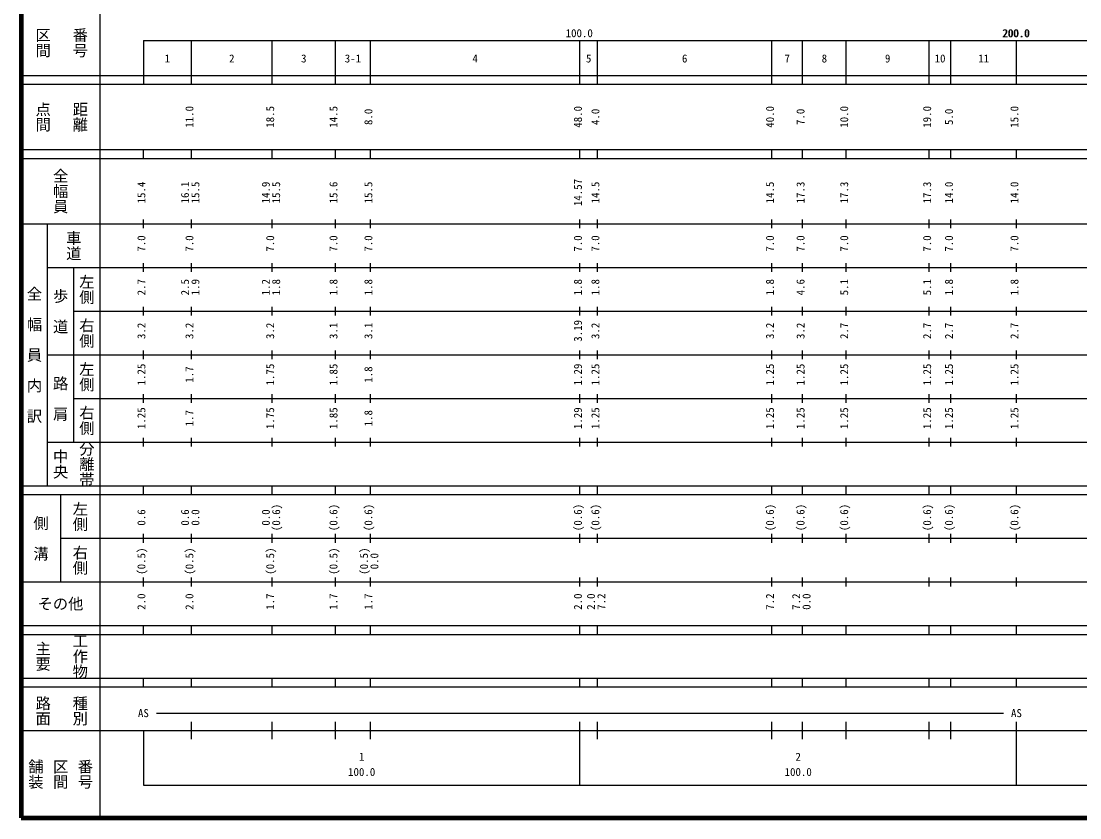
# Model space of a CAD drawing. Units: millimetres on the paper, enlarged 1000 times. Extents: x 40000 to 680000, y 20000 to 380000.
# Drawn here: x 40000 to 282520, y 20000 to 202409 of the extents above; entities that cross this region are included whole.
import ezdxf
from ezdxf.enums import TextEntityAlignment as Align

# ---------------------------------------------------------------- set-up
doc = ezdxf.new("R2010")
doc.units = ezdxf.units.MM
doc.header["$LTSCALE"] = 1000
doc.layers.add('M-TTL', color=2, linetype='Continuous', lineweight=140)
doc.layers.add('M-TTL-BAND', color=7, linetype='Continuous', lineweight=25)
doc.styles.add('@ＭＳ ゴシック', font='')
doc.styles.add('ＭＳ ゴシック', font='')
doc.styles.get('@ＭＳ ゴシック').set_extended_font_data('@MS Gothic')
doc.styles.get('ＭＳ ゴシック').set_extended_font_data('MS Gothic')

msp = doc.modelspace()

# ---------------------------------------------------------------- linework, layer by layer
at = {"layer": 'M-TTL'}
for p, q in [((40000, 380000), (40000, 20000)), ((40000, 20000), (680000, 20000))]:
    msp.add_line(p, q, dxfattribs=at)
at = {"layer": 'M-TTL-BAND'}
for p, q in [((58000, 370000), (58000, 20000)), ((68000, 198000), (579000, 198000)), ((68000, 198000), (68000, 188000)), ((79000, 188000), (79000, 198000)), ((97500, 188000), (97500, 198000)), ((112000, 188000), (112000, 198000)), ((120000, 188000), (120000, 198000)), ((168000, 188000), (168000, 198000)), ((172000, 188000), (172000, 198000)), ((212000, 188000), (212000, 198000)), ((219000, 188000), (219000, 198000)), ((229000, 188000), (229000, 198000)), ((248000, 188000), (248000, 198000)), ((253000, 188000), (253000, 198000)), ((268000, 188000), (268000, 198000)), ((40000, 190000), (579000, 190000)), ((40000, 188000), (579000, 188000)), ((40000, 173000), (579000, 173000)), ((68000, 171000), (68000, 173000)), ((79000, 171000), (79000, 173000)), ((97500, 171000), (97500, 173000)), ((112000, 171000), (112000, 173000)), ((120000, 171000), (120000, 173000)), ((168000, 171000), (168000, 173000)), ((172000, 171000), (172000, 173000)), ((212000, 171000), (212000, 173000)), ((219000, 171000), (219000, 173000)), ((229000, 171000), (229000, 173000)), ((248000, 171000), (248000, 173000)), ((253000, 171000), (253000, 173000)), ((268000, 171000), (268000, 173000)), ((40000, 171000), (579000, 171000)), ((40000, 156000), (579000, 156000)), ((46000, 96000), (46000, 156000)), ((68000, 155000), (68000, 157000)), ((79000, 155000), (79000, 157000)), ((97500, 155000), (97500, 157000)), ((112000, 155000), (112000, 157000)), ((120000, 155000), (120000, 157000)), ((168000, 155000), (168000, 157000)), ((172000, 155000), (172000, 157000)), ((212000, 155000), (212000, 157000)), ((219000, 155000), (219000, 157000)), ((229000, 155000), (229000, 157000)), ((248000, 155000), (248000, 157000)), ((253000, 155000), (253000, 157000)), ((268000, 155000), (268000, 157000)), ((46000, 146000), (579000, 146000)), ((52000, 146000), (52000, 106000)), ((68000, 145000), (68000, 147000)), ((79000, 145000), (79000, 147000)), ((97500, 145000), (97500, 147000)), ((112000, 145000), (112000, 147000)), ((120000, 145000), (120000, 147000)), ((168000, 145000), (168000, 147000)), ((172000, 145000), (172000, 147000)), ((212000, 145000), (212000, 147000)), ((219000, 145000), (219000, 147000)), ((229000, 145000), (229000, 147000)), ((248000, 145000), (248000, 147000)), ((253000, 145000), (253000, 147000)), ((268000, 145000), (268000, 147000)), ((52000, 136000), (579000, 136000)), ((68000, 135000), (68000, 137000)), ((79000, 135000), (79000, 137000)), ((97500, 135000), (97500, 137000)), ((112000, 135000), (112000, 137000)), ((120000, 135000), (120000, 137000)), ((168000, 135000), (168000, 137000)), ((172000, 135000), (172000, 137000)), ((212000, 135000), (212000, 137000)), ((219000, 135000), (219000, 137000)), ((229000, 135000), (229000, 137000)), ((248000, 135000), (248000, 137000)), ((253000, 135000), (253000, 137000)), ((268000, 135000), (268000, 137000)), ((68000, 125000), (68000, 127000)), ((79000, 125000), (79000, 127000)), ((97500, 125000), (97500, 127000)), ((112000, 125000), (112000, 127000)), ((120000, 125000), (120000, 127000)), ((168000, 125000), (168000, 127000)), ((172000, 125000), (172000, 127000)), ((212000, 125000), (212000, 127000)), ((219000, 125000), (219000, 127000)), ((229000, 125000), (229000, 127000)), ((248000, 125000), (248000, 127000)), ((253000, 125000), (253000, 127000)), ((268000, 125000), (268000, 127000)), ((46000, 126000), (579000, 126000)), ((68000, 115000), (68000, 117000)), ((79000, 115000), (79000, 117000)), ((97500, 115000), (97500, 117000)), ((112000, 115000), (112000, 117000)), ((120000, 115000), (120000, 117000)), ((168000, 115000), (168000, 117000)), ((172000, 115000), (172000, 117000)), ((212000, 115000), (212000, 117000)), ((219000, 115000), (219000, 117000)), ((229000, 115000), (229000, 117000)), ((248000, 115000), (248000, 117000)), ((253000, 115000), (253000, 117000)), ((268000, 115000), (268000, 117000)), ((52000, 116000), (579000, 116000)), ((68000, 105000), (68000, 107000)), ((79000, 105000), (79000, 107000)), ((97500, 105000), (97500, 107000)), ((112000, 105000), (112000, 107000)), ((120000, 105000), (120000, 107000)), ((168000, 105000), (168000, 107000)), ((172000, 105000), (172000, 107000)), ((212000, 105000), (212000, 107000)), ((219000, 105000), (219000, 107000)), ((229000, 105000), (229000, 107000)), ((248000, 105000), (248000, 107000)), ((253000, 105000), (253000, 107000)), ((268000, 105000), (268000, 107000)), ((46000, 106000), (579000, 106000)), ((40000, 96000), (579000, 96000)), ((68000, 94000), (68000, 96000)), ((79000, 94000), (79000, 96000)), ((97500, 94000), (97500, 96000)), ((112000, 94000), (112000, 96000)), ((120000, 94000), (120000, 96000)), ((168000, 94000), (168000, 96000)), ((172000, 94000), (172000, 96000)), ((212000, 94000), (212000, 96000)), ((219000, 94000), (219000, 96000)), ((229000, 94000), (229000, 96000)), ((248000, 94000), (248000, 96000)), ((253000, 94000), (253000, 96000)), ((268000, 94000), (268000, 96000)), ((40000, 94000), (579000, 94000)), ((49000, 94000), (49000, 74000)), ((68000, 83000), (68000, 85000)), ((79000, 83000), (79000, 85000)), ((97500, 83000), (97500, 85000)), ((112000, 83000), (112000, 85000)), ((120000, 83000), (120000, 85000)), ((168000, 83000), (168000, 85000)), ((172000, 83000), (172000, 85000)), ((212000, 83000), (212000, 85000)), ((219000, 83000), (219000, 85000)), ((229000, 83000), (229000, 85000)), ((248000, 83000), (248000, 85000)), ((253000, 83000), (253000, 85000)), ((268000, 83000), (268000, 85000)), ((49000, 84000), (579000, 84000)), ((40000, 74000), (579000, 74000)), ((68000, 73000), (68000, 75000)), ((79000, 73000), (79000, 75000)), ((97500, 73000), (97500, 75000)), ((112000, 73000), (112000, 75000)), ((120000, 73000), (120000, 75000)), ((168000, 73000), (168000, 75000)), ((172000, 73000), (172000, 75000)), ((212000, 73000), (212000, 75000)), ((219000, 73000), (219000, 75000)), ((229000, 73000), (229000, 75000)), ((248000, 73000), (248000, 75000)), ((253000, 73000), (253000, 75000)), ((268000, 73000), (268000, 75000)), ((40000, 64000), (579000, 64000)), ((68000, 62000), (68000, 64000)), ((79000, 62000), (79000, 64000)), ((97500, 62000), (97500, 64000)), ((112000, 62000), (112000, 64000)), ((120000, 62000), (120000, 64000)), ((168000, 62000), (168000, 64000)), ((172000, 62000), (172000, 64000)), ((212000, 62000), (212000, 64000)), ((219000, 62000), (219000, 64000)), ((229000, 62000), (229000, 64000)), ((248000, 62000), (248000, 64000)), ((253000, 62000), (253000, 64000)), ((268000, 62000), (268000, 64000)), ((40000, 62000), (579000, 62000)), ((40000, 52000), (579000, 52000)), ((68000, 50000), (68000, 52000)), ((79000, 50000), (79000, 52000)), ((97500, 50000), (97500, 52000)), ((112000, 50000), (112000, 52000)), ((120000, 50000), (120000, 52000)), ((168000, 50000), (168000, 52000)), ((172000, 50000), (172000, 52000)), ((212000, 50000), (212000, 52000)), ((219000, 50000), (219000, 52000)), ((229000, 50000), (229000, 52000)), ((248000, 50000), (248000, 52000)), ((253000, 50000), (253000, 52000)), ((268000, 50000), (268000, 52000)), ((40000, 50000), (579000, 50000)), ((71000, 44000), (265000, 44000)), ((79000, 38000), (79000, 42000)), ((97500, 38000), (97500, 42000)), ((112000, 38000), (112000, 42000)), ((120000, 38000), (120000, 42000)), ((168000, 27500), (168000, 42000)), ((172000, 38000), (172000, 42000)), ((212000, 38000), (212000, 42000)), ((219000, 38000), (219000, 42000)), ((229000, 38000), (229000, 42000)), ((248000, 38000), (248000, 42000)), ((253000, 38000), (253000, 42000)), ((268000, 27500), (268000, 42000)), ((40000, 40000), (579000, 40000)), ((68000, 40000), (68000, 27500)), ((68000, 27500), (579000, 27500))]:
    msp.add_line(p, q, dxfattribs=at)

# ---------------------------------------------------------------- texts
at = {"layer": 'M-TTL-BAND', "style": '@ＭＳ ゴシック'}
for s, p in [('区間', (45000, 197500)), ('番号', (53500, 197500)), ('点間', (45000, 180500)), ('距離', (53500, 180500)), ('全幅員', (49000, 163500)), ('車道', (52000, 151000)), ('左側', (55000, 141000)), ('全\u3000幅\u3000員\u3000内\u3000訳', (43000, 126000)), ('歩\u3000道', (49000, 136000)), ('右側', (55000, 131000)), ('左側', (55000, 121000)), ('路\u3000肩', (49000, 116000)), ('右側', (55000, 111000)), ('中央', (49000, 101000)), ('分離帯', (55000, 101000)), ('左側', (53500, 89000)), ('側\u3000溝', (44500, 84000)), ('右側', (53500, 79000)), ('工作物', (53500, 57000)), ('主要', (45000, 57000)), ('路面', (45000, 44500)), ('種別', (53500, 44500)), ('舗装', (43333, 30000)), ('区間', (49000, 30000)), ('番号', (54667, 30000))]:
    msp.add_text(s, height=2566, rotation=270, dxfattribs=at).set_placement(p, align=Align.MIDDLE_CENTER)
at = {"layer": 'M-TTL-BAND', "style": 'ＭＳ ゴシック'}
for s, p in [('100.0', (167844, 198195)), ('200.0', (267844, 198195)), ('200.0', (268000, 198195)), ('1', (73500, 192405)), ('2', (88250, 192405)), ('3', (104750, 192405)), ('3-1', (116000, 192405)), ('4', (144000, 192405)), ('5', (170000, 192405)), ('6', (192000, 192405)), ('7', (215500, 192405)), ('8', (224000, 192405)), ('9', (238500, 192405)), ('10', (250500, 192405)), ('11', (260500, 192405)), ('AS', (68000, 42500)), ('AS', (268000, 42500)), ('1', (118000, 32523)), ('2', (218000, 32523)), ('100.0', (118000, 29033)), ('100.0', (218000, 29033))]:
    msp.add_text(s, height=1833, dxfattribs=at).set_placement(p, align=Align.BOTTOM_CENTER)
for s, p in [('11.0', (80000, 180500)), ('18.5', (98500, 180500)), ('14.5', (113000, 180500)), ('8.0', (121000, 180500)), ('48.0', (169000, 180500)), ('4.0', (173000, 180500)), ('40.0', (213000, 180500)), ('7.0', (220000, 180500)), ('10.0', (230000, 180500)), ('19.0', (249000, 180500)), ('5.0', (254000, 180500)), ('15.0', (269000, 180500)), ('15.4', (69000, 163174)), ('16.1', (79000, 163174)), ('15.5', (81370, 163174)), ('14.9', (97500, 163174)), ('15.5', (99870, 163174)), ('15.6', (113000, 163174)), ('15.5', (121000, 163174)), ('14.57', (169000, 163174)), ('14.5', (173000, 163174)), ('14.5', (213000, 163174)), ('17.3', (220000, 163174)), ('17.3', (230000, 163174)), ('17.3', (249000, 163174)), ('14.0', (254000, 163174)), ('14.0', (269000, 163174)), ('7.0', (69000, 151500)), ('7.0', (80000, 151500)), ('7.0', (98500, 151500)), ('7.0', (113000, 151500)), ('7.0', (121000, 151500)), ('7.0', (169000, 151500)), ('7.0', (173000, 151500)), ('7.0', (213000, 151500)), ('7.0', (220000, 151500)), ('7.0', (230000, 151500)), ('7.0', (249000, 151500)), ('7.0', (254000, 151500)), ('7.0', (269000, 151500)), ('2.7', (69000, 141500)), ('2.5', (79000, 141500)), ('1.9', (81370, 141500)), ('1.2', (97500, 141500)), ('1.8', (99870, 141500)), ('1.8', (113000, 141500)), ('1.8', (121000, 141500)), ('1.8', (169000, 141500)), ('1.8', (173000, 141500)), ('1.8', (213000, 141500)), ('4.6', (220000, 141500)), ('5.1', (230000, 141500)), ('5.1', (249000, 141500)), ('1.8', (254000, 141500)), ('1.8', (269000, 141500)), ('3.19', (169000, 131500)), ('3.2', (69000, 131500)), ('3.2', (80000, 131500)), ('3.2', (98500, 131500)), ('3.1', (113000, 131500)), ('3.1', (121000, 131500)), ('3.2', (173000, 131500)), ('3.2', (213000, 131500)), ('3.2', (220000, 131500)), ('2.7', (230000, 131500)), ('2.7', (249000, 131500)), ('2.7', (254000, 131500)), ('2.7', (269000, 131500)), ('1.25', (69000, 121500)), ('1.75', (98500, 121500)), ('1.85', (113000, 121500)), ('1.29', (169000, 121500)), ('1.25', (173000, 121500)), ('1.25', (213000, 121500)), ('1.25', (220000, 121500)), ('1.25', (230000, 121500)), ('1.25', (249000, 121500)), ('1.25', (254000, 121500)), ('1.25', (269000, 121500)), ('1.7', (80000, 121500)), ('1.8', (121000, 121500)), ('1.25', (69000, 111500)), ('1.7', (80000, 111500)), ('1.75', (98500, 111500)), ('1.85', (113000, 111500)), ('1.8', (121000, 111500)), ('1.29', (169000, 111500)), ('1.25', (173000, 111500)), ('1.25', (213000, 111500)), ('1.25', (220000, 111500)), ('1.25', (230000, 111500)), ('1.25', (249000, 111500)), ('1.25', (254000, 111500)), ('1.25', (269000, 111500)), ('0.6', (69000, 88764)), ('0.6', (79000, 88764)), ('0.0', (81370, 88764)), ('0.0', (97500, 88764)), ('(0.6)', (99870, 88764)), ('(0.6)', (113000, 88764)), ('(0.6)', (121000, 88764)), ('(0.6)', (169000, 88764)), ('(0.6)', (173000, 88764)), ('(0.6)', (213000, 88764)), ('(0.6)', (220000, 88764)), ('(0.6)', (230000, 88764)), ('(0.6)', (249000, 88764)), ('(0.6)', (254000, 88764)), ('(0.6)', (269000, 88764)), ('(0.5)', (69000, 78764)), ('(0.5)', (80000, 78764)), ('(0.5)', (98500, 78764)), ('(0.5)', (113000, 78764)), ('(0.5)', (120000, 78764)), ('0.0', (122370, 78764)), ('2.0', (69000, 69500)), ('2.0', (80000, 69500)), ('1.7', (98500, 69500)), ('1.7', (113000, 69500)), ('1.7', (121000, 69500)), ('2.0', (169000, 69500)), ('2.0', (172000, 69500)), ('7.2', (174370, 69500)), ('7.2', (213000, 69500)), ('7.2', (219000, 69500)), ('0.0', (221370, 69500))]:
    msp.add_text(s, height=1833, rotation=90, dxfattribs=at).set_placement(p, align=Align.BOTTOM_CENTER)
msp.add_text('その他', height=2566, dxfattribs=at).set_placement((49000, 69000), align=Align.MIDDLE_CENTER)

doc.saveas('drawing.dxf')
